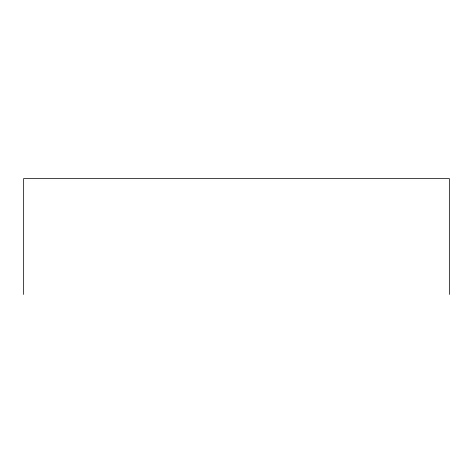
<?xml version="1.0" encoding="UTF-8"?>
<svg xmlns="http://www.w3.org/2000/svg" width="473" height="473" viewBox="0 0 473 473"><rect width="100%" height="100%" fill="white"/><g stroke="black" fill="none" stroke-linecap="round" stroke-linejoin="round"><path stroke-width="0.71" d="M449.35 294.454L449.35 178.546L23.65 178.546L23.65 294.454"/></g></svg>
